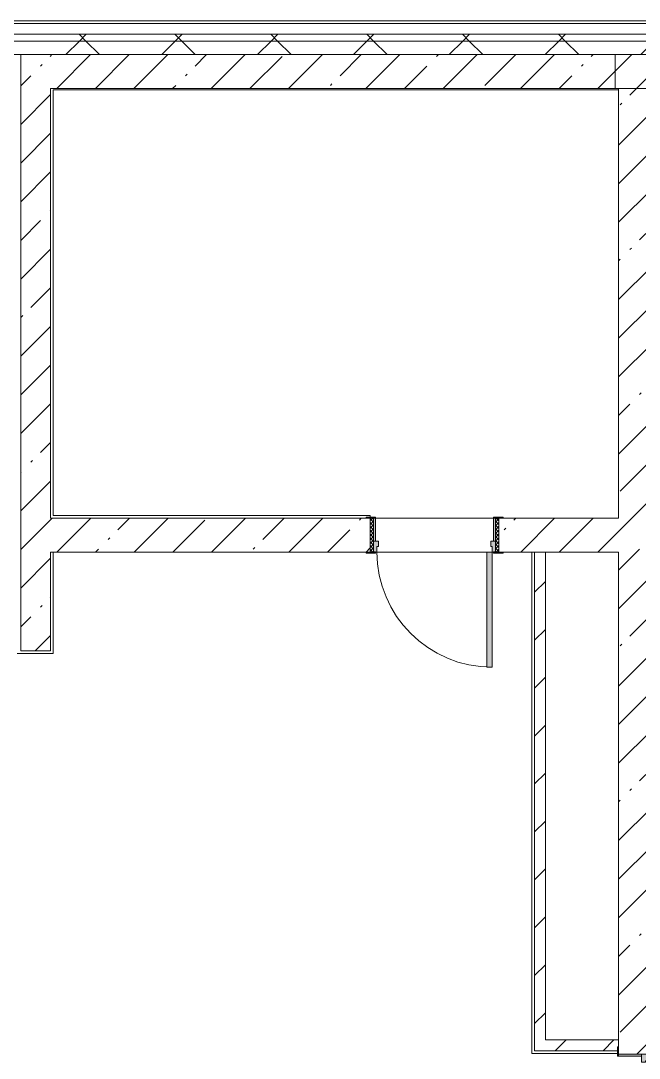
# Model space of a CAD drawing. Header units: millimetres. Extents: x 2623 to 211276, y -8553 to 29000.
# Drawn here: x 169016 to 173579, y 19695 to 27350 of the extents above; entities that cross this region are included whole.
import ezdxf

# ---------------------------------------------------------------- set-up
doc = ezdxf.new("R2010")
doc.units = ezdxf.units.MM
for name, color, linetype, lineweight, true_color in [('A-DOOR-3', 7, 'Continuous', 5, 0xaaaaaa), ('A-DOOR-4', 7, 'Continuous', 5, 0xe2e2e2), ('A-DOOR-FRAM-3', 7, 'Continuous', 5, 0xe2e2e2), ('A-DOOR-FRAM-4', 7, 'Continuous', 5, 0xaaaaaa), ('A-FLOR-3', 7, 'Continuous', 5, 0xaaaaaa)]:
    doc.layers.add(name, color=color, linetype=linetype, lineweight=lineweight, true_color=true_color)
for name, color, linetype, lineweight in [('A-WALL', 7, 'Continuous', 9), ('A-WALL-3', 7, 'Continuous', 5), ('I-WALL-3', 7, 'Continuous', 5)]:
    doc.layers.add(name, color=color, linetype=linetype, lineweight=lineweight)
pattern_1 = [(45, (84266.1, 0), (-353.5534, 353.5534), []), (135, (84266.1, 0), (-353.5534, -353.5534), [])]
pattern_2 = [(45, (84266.1, 0), (-285.1231, 285.1231), []), (45, (84551.2, 0), (-285.1231, 285.1231), [504.031, -100.806, 16.764, -84.042])]
pattern_3 = [(45, (84266.1, 0), (-176.7767, 176.7767), [])]

# ---------------------------------------------------------------- blocks, each defined once
blk = doc.blocks.new('110_Дверь_СКБ_2Ст - Д-1_л_Лестничная клетка EIS60 2-32359692-3_1_1_птичка')
at = {"layer": 'A-DOOR-4'}
for points in [[(662.5, 125), (662.5, 1025), (612.5, 1025), (612.5, 125)], [(-587.5, 525), (-637.5, 525), (-637.5, 125), (-587.5, 125)], [(712.5, -125), (712.5, 45), (697.5, 45), (697.5, -125)]]:
    blk.add_hatch(color=256, dxfattribs=at).paths.add_polyline_path(points)
h = blk.add_hatch(color=256, dxfattribs=at)
h.paths.add_polyline_path([(712.5, 125), (662.5, 125), (662.5, 75), (652.5, 75), (652.5, 45), (712.5, 45)])
h.paths.add_polyline_path([(-627.5, 45), (-627.5, 75), (-637.5, 75), (-637.5, 125), (-687.5, 125), (-687.5, 45)])
at = {"layer": 'A-DOOR-FRAM-3'}
for points in [[(-672.5, 125), (-672.5, 133), (-742.5, 133), (-742.5, 125)], [(767.5, 125), (767.5, 133), (697.5, 133), (697.5, 125)], [(-672.5, -125), (-672.5, 45), (-687.5, 45), (-687.5, -125)], [(-672.5, -133), (-672.5, -125), (-742.5, -125), (-742.5, -133)], [(767.5, -133), (767.5, -125), (697.5, -125), (697.5, -133)]]:
    blk.add_hatch(color=256, dxfattribs=at).paths.add_polyline_path(points)
at = {"layer": 'A-DOOR-3'}
for p, q in [((662.5, 1025), (612.5, 1025)), ((612.5, 1025), (612.5, 125)), ((662.5, 125), (662.5, 1025)), ((-637.5, 525), (-637.5, 125)), ((-587.5, 525), (-637.5, 525)), ((-587.5, 125), (-587.5, 525)), ((-637.5, 125), (-587.5, 125)), ((612.5, 125), (662.5, 125))]:
    blk.add_line(p, q, dxfattribs=at)
for centre, radius, start, end in [((662.5, 125), 900, 90, 180), ((-637.5, 125), 400, 360, 90)]:
    blk.add_arc(centre, radius, start, end, dxfattribs=at)
at = {"layer": 'A-DOOR-FRAM-4'}
for p, q in [((-672.5, 133), (-742.5, 133)), ((-742.5, 133), (-742.5, 125)), ((-742.5, 125), (-672.5, 125)), ((-637.5, 125), (-687.5, 125)), ((-687.5, 125), (-687.5, 45)), ((-672.5, 125), (-672.5, 133)), ((-637.5, 75), (-637.5, 125)), ((662.5, 125), (662.5, 75)), ((712.5, 125), (662.5, 125)), ((767.5, 133), (697.5, 133)), ((697.5, 133), (697.5, 125)), ((697.5, 125), (767.5, 125)), ((712.5, 45), (712.5, 125)), ((767.5, 125), (767.5, 133)), ((-687.5, 45), (-627.5, 45)), ((-672.5, 45), (-687.5, 45)), ((-687.5, 45), (-687.5, -125)), ((-672.5, -125), (-672.5, 45)), ((-627.5, 75), (-637.5, 75)), ((-627.5, 45), (-627.5, 75)), ((662.5, 75), (652.5, 75)), ((652.5, 75), (652.5, 45)), ((652.5, 45), (712.5, 45)), ((712.5, 45), (697.5, 45)), ((697.5, 45), (697.5, -125)), ((712.5, -125), (712.5, 45)), ((-672.5, -125), (-742.5, -125)), ((-742.5, -125), (-742.5, -133)), ((-742.5, -133), (-672.5, -133)), ((-687.5, -125), (-672.5, -125)), ((-672.5, -133), (-672.5, -125)), ((697.5, -125), (712.5, -125)), ((767.5, -125), (697.5, -125)), ((697.5, -125), (697.5, -133)), ((697.5, -133), (767.5, -133)), ((767.5, -133), (767.5, -125))]:
    blk.add_line(p, q, dxfattribs=at)
blk = doc.blocks.new('110_Дверь_СКБ_1Ст_Внутренняя1 - Д-8а 950x2100h _книгохранилище_ огнестойкая дверь_-32656878-3_1_1_птичка')
at = {"layer": 'A-DOOR-3'}
h = blk.add_hatch(dxfattribs=at)
h.set_pattern_fill('FP_153', color=256, style=0, pattern_type=2)
h.set_pattern_definition([(225, (1826.41, -189.685), (-14.14214, 14.14214), []), (135, (1826.41, -189.685), (14.14214, 14.14214), [])])
h.paths.add_polyline_path([(487.5, -125), (487.5, 125), (462.5, 125), (462.5, -125)])
at = {"layer": 'A-DOOR-4'}
h = blk.add_hatch(color=256, dxfattribs=at)
h.paths.add_polyline_path([(462.5, -125), (462.5, -45), (427.5, -45), (427.5, -85), (437.5, -85), (437.5, -125)])
h.paths.add_polyline_path([(-437.5, -125), (-412.5, -125), (-412.5, -85), (-402.5, -85), (-402.5, -45), (-437.5, -45)])
at = {"layer": 'A-DOOR-FRAM-3'}
for points in [[(-422.5, 125), (-422.5, 133), (-492.5, 133), (-492.5, 125)], [(-422.5, -45), (-422.5, 125), (-437.5, 125), (-437.5, -45)], [(517.5, 125), (517.5, 133), (447.5, 133), (447.5, 125)], [(462.5, -45), (462.5, 125), (447.5, 125), (447.5, -45)], [(-422.5, -133), (-422.5, -125), (-492.5, -125), (-492.5, -133)], [(437.5, -975), (437.5, -125), (397.5, -125), (397.5, -975)], [(517.5, -133), (517.5, -125), (447.5, -125), (447.5, -133)]]:
    blk.add_hatch(color=256, dxfattribs=at).paths.add_polyline_path(points)
at = {"layer": 'A-DOOR-FRAM-4'}
h = blk.add_hatch(dxfattribs=at)
h.set_pattern_fill('FP_154', color=256, style=0, pattern_type=2)
h.set_pattern_definition([(315, (-296.384, -189.685), (-14.1421, -14.1421), []), (225, (-296.384, -189.685), (-14.1421, 14.1421), [])])
h.paths.add_polyline_path([(-437.5, -125), (-437.5, 125), (-462.5, 125), (-462.5, -125)])
at = {"layer": 'A-DOOR-3'}
for p, q in [((397.5, -125), (437.5, -125)), ((397.5, -975), (397.5, -125)), ((437.5, -125), (437.5, -975)), ((437.5, -975), (397.5, -975))]:
    blk.add_line(p, q, dxfattribs=at)
blk.add_arc((437.5, -125), 850, 180, 270, dxfattribs=at)
at = {"layer": 'A-DOOR-FRAM-4'}
for p, q in [((-492.5, 133), (-422.5, 133)), ((-492.5, 125), (-492.5, 133)), ((-422.5, 125), (-492.5, 125)), ((-462.5, 125), (-437.5, 125)), ((-462.5, -125), (-462.5, 125)), ((-437.5, 125), (-437.5, -125)), ((-437.5, 125), (-422.5, 125)), ((-437.5, -45), (-437.5, 125)), ((-422.5, 133), (-422.5, 125)), ((-422.5, 125), (-422.5, -45)), ((447.5, 125), (447.5, 133)), ((447.5, 133), (517.5, 133)), ((447.5, -45), (447.5, 125)), ((447.5, 125), (462.5, 125)), ((517.5, 125), (447.5, 125)), ((462.5, -125), (462.5, 125)), ((462.5, 125), (487.5, 125)), ((462.5, 125), (462.5, -45)), ((487.5, 125), (487.5, -125)), ((517.5, 133), (517.5, 125)), ((-437.5, -45), (-402.5, -45)), ((-437.5, -125), (-437.5, -45)), ((-422.5, -45), (-437.5, -45)), ((-402.5, -45), (-402.5, -85)), ((427.5, -45), (462.5, -45)), ((427.5, -85), (427.5, -45)), ((462.5, -45), (447.5, -45)), ((462.5, -45), (462.5, -125)), ((-492.5, -125), (-422.5, -125)), ((-492.5, -133), (-492.5, -125)), ((-422.5, -133), (-492.5, -133)), ((-437.5, -125), (-462.5, -125)), ((-437.5, -124), (-422.5, -124)), ((-437.5, -125), (-437.5, -124)), ((-412.5, -125), (-437.5, -125)), ((-422.5, -125), (-437.5, -125)), ((-422.5, -124), (-422.5, -125)), ((-422.5, -125), (-422.5, -133)), ((-412.5, -85), (-412.5, -125)), ((-402.5, -85), (-412.5, -85)), ((437.5, -85), (427.5, -85)), ((437.5, -125), (437.5, -85)), ((462.5, -125), (437.5, -125)), ((447.5, -125), (447.5, -124)), ((447.5, -124), (462.5, -124)), ((462.5, -125), (447.5, -125)), ((447.5, -133), (447.5, -125)), ((447.5, -125), (517.5, -125)), ((517.5, -133), (447.5, -133)), ((462.5, -124), (462.5, -125)), ((487.5, -125), (462.5, -125)), ((517.5, -125), (517.5, -133))]:
    blk.add_line(p, q, dxfattribs=at)

msp = doc.modelspace()

# ---------------------------------------------------------------- hatches: boundary and pattern name
at = {"layer": 'A-WALL-3'}
h = msp.add_hatch(dxfattribs=at)
h.set_pattern_fill('FP_71', color=256, style=0, pattern_type=2)
h.set_pattern_definition(pattern_1)
h.paths.add_polyline_path([(177426.1, 27200), (177476.1, 27200), (177476.1, 27250), (164616.1, 27250), (164616.1, 27200), (176558.7, 27200)])
h.paths.add_polyline_path([(160616.1, 27200), (161516.1, 27200), (161516.1, 27250), (160616.1, 27250)])
h.paths.add_polyline_path([(155076.1, 27200), (155076.1, 27250), (153876.1, 27250), (153876.1, 27200), (154185.8, 27200)])
h.paths.add_polyline_path([(150457, 27200), (151376.1, 27200), (151376.1, 27250), (147126.1, 27250), (147126.1, 27200), (148592.6, 27200)])
h.paths.add_polyline_path([(157176.1, 27200), (158516.1, 27200), (158516.1, 27250), (157176.1, 27250)])
h.paths.add_polyline_path([(145796, 27200), (146226.1, 27200), (146226.1, 27250), (144126.1, 27250), (144126.1, 27200), (144863.8, 27200)])
h.paths.add_polyline_path([(142999.4, 27200), (143226.1, 27200), (143226.1, 27250), (142126.1, 27250), (142126.1, 27200)])
h.paths.add_polyline_path([(138338.4, 27200), (139026.1, 27200), (139026.1, 27250), (137526.1, 27250), (137526.1, 27200)])
h.paths.add_polyline_path([(134609.6, 27200), (135026.1, 27200), (135026.1, 27250), (133926.4, 27250), (133926.4, 27200)])
h.paths.add_polyline_path([(132745.1, 27200), (133026.4, 27200), (133026.4, 27250), (131926.1, 27250), (131926.1, 27200)])
h.paths.add_polyline_path([(126326.1, 27200), (128826.1, 27200), (128826.1, 27250), (126326.1, 27250)])
h = msp.add_hatch(dxfattribs=at)
h.set_pattern_fill('FP_71', color=256, style=0, pattern_type=2)
h.set_pattern_definition(pattern_1)
h.paths.add_polyline_path([(177326.1, 27100), (177426.1, 27100), (177426.1, 27200), (164616.1, 27200), (164616.1, 27100), (176558.7, 27100)])
h.paths.add_polyline_path([(155076.1, 27100), (155076.1, 27200), (153876.1, 27200), (153876.1, 27100), (154185.8, 27100)])
h.paths.add_polyline_path([(158516.1, 27100), (158516.1, 27200), (157176.1, 27200), (157176.1, 27100), (157914.7, 27100)])
h.paths.add_polyline_path([(160616.1, 27100), (161516.1, 27100), (161516.1, 27200), (160616.1, 27200)])
h.paths.add_polyline_path([(151376.1, 27100), (151376.1, 27200), (147126.1, 27200), (147126.1, 27100), (150457, 27100)])
h.paths.add_polyline_path([(144126.1, 27100), (146226.1, 27100), (146226.1, 27200), (144126.1, 27200)])
h.paths.add_polyline_path([(143226.1, 27100), (143226.1, 27200), (142126.1, 27200), (142126.1, 27100), (142999.4, 27100)])
h.paths.add_polyline_path([(138338.4, 27100), (139026.1, 27100), (139026.1, 27200), (137526.1, 27200), (137526.1, 27100)])
h.paths.add_polyline_path([(134609.6, 27100), (135026.1, 27100), (135026.1, 27200), (133926.4, 27200), (133926.4, 27100)])
h.paths.add_polyline_path([(132745.1, 27100), (133026.4, 27100), (133026.4, 27200), (131926.1, 27200), (131926.1, 27100)])
h.paths.add_polyline_path([(128084.1, 27100), (128826.1, 27100), (128826.1, 27200), (126426.1, 27200), (126426.1, 27100), (127026.1, 27100)])
at = {"layer": 'I-WALL-3'}
h = msp.add_hatch(dxfattribs=at)
h.set_pattern_fill('FP_67', color=256, style=0, pattern_type=2)
h.set_pattern_definition(pattern_2)
h.paths.add_polyline_path([(173426.1, 26850), (173426.1, 27100), (169016.1, 27100), (169016.1, 26850), (170965.5, 26850)])
h = msp.add_hatch(dxfattribs=at)
h.set_pattern_fill('FP_67', color=256, style=0, pattern_type=2)
h.set_pattern_definition(pattern_2)
h.paths.add_polyline_path([(177076.1, 26850), (177076.1, 27100), (173401.1, 27100), (173401.1, 26850), (176558.7, 26850)])
h = msp.add_hatch(dxfattribs=at)
h.set_pattern_fill('FP_67', color=256, style=0, pattern_type=2)
h.set_pattern_definition(pattern_2)
h.paths.add_polyline_path([(173426.1, 17270), (173676.1, 17270), (173676.1, 18325), (173426.1, 18325), (173426.1, 18162.4)])
h.paths.add_polyline_path([(173426.1, 19725), (173676.1, 19725), (173676.1, 27100), (173426.1, 27100), (173426.1, 19750)])
h = msp.add_hatch(dxfattribs=at)
h.set_pattern_fill('FP_67', color=256, style=0, pattern_type=2)
h.set_pattern_definition(pattern_2)
h.paths.add_polyline_path([(169016.1, 22700), (169236.1, 22700), (169236.1, 26850), (169016.1, 26850), (169016.1, 22790)])
h = msp.add_hatch(dxfattribs=at)
h.set_pattern_fill('FP_67', color=256, style=0, pattern_type=2)
h.set_pattern_definition(pattern_2)
h.paths.add_polyline_path([(172829.9, 23430), (173426.1, 23430), (173426.1, 23680), (172544.1, 23680), (172544.1, 23430), (172806.1, 23430)])
h.paths.add_polyline_path([(170965.5, 23430), (171594.1, 23430), (171594.1, 23680), (169236.1, 23680), (169236.1, 23430)])
h = msp.add_hatch(dxfattribs=at)
h.set_pattern_fill('FP_72', color=256, style=0, pattern_type=2)
h.set_pattern_definition(pattern_3)
h.paths.add_polyline_path([(172886.1, 19750), (172886.1, 23430), (172806.1, 23430), (172806.1, 19750), (172829.9, 19750)])
h = msp.add_hatch(dxfattribs=at)
h.set_pattern_fill('FP_72', color=256, style=0, pattern_type=2)
h.set_pattern_definition(pattern_3)
h.paths.add_polyline_path([(172886.1, 19750), (173418.1, 19750), (173418.1, 19780), (173426.1, 19780), (173426.1, 19830), (172886.1, 19830)])

# ---------------------------------------------------------------- linework, layer by layer
at = {"layer": 'A-FLOR-3'}
for p, q in [((173426.1, 26840), (169254.1, 26840)), ((169254.1, 26840), (169254.1, 23700)), ((169254.1, 23700), (171594.1, 23700)), ((171594.1, 23700), (171594.1, 23688)), ((169256.1, 23430), (169256.1, 22680)), ((172786.1, 19730), (172786.1, 23430)), ((169256.1, 22680), (168990.7, 22680)), ((173418.1, 19730), (172786.1, 19730))]:
    msp.add_line(p, q, dxfattribs=at)
at = {"layer": 'A-WALL'}
for p, q in [((177556.1, 27330), (164616.1, 27330)), ((177476.1, 27250), (164616.1, 27250)), ((177426.1, 27200), (164616.1, 27200)), ((172886.1, 23430), (172806.1, 23430)), ((173426.1, 19780), (173426.1, 19830))]:
    msp.add_line(p, q, dxfattribs=at)
at = {"layer": 'A-WALL-3'}
for p, q in [((177576.1, 27350), (153876.1, 27350)), ((177076.1, 27100), (153876.1, 27100))]:
    msp.add_line(p, q, dxfattribs=at)
at = {"layer": 'I-WALL-3'}
for p, q in [((169016.1, 27100), (169016.1, 22700)), ((173426.1, 27100), (169016.1, 27100)), ((177076.1, 27100), (173401.1, 27100)), ((173401.1, 27100), (173401.1, 26850)), ((169236.1, 23680), (169236.1, 26850)), ((169236.1, 26850), (173426.1, 26850)), ((173401.1, 26850), (177076.1, 26850)), ((173426.1, 26850), (173426.1, 23680)), ((171564.1, 23680), (169236.1, 23680)), ((171634.1, 23680), (172504.1, 23680)), ((173426.1, 23680), (172574.1, 23680)), ((169236.1, 22700), (169236.1, 23430)), ((169236.1, 23430), (171564.1, 23430)), ((172454.1, 23430), (171644.1, 23430)), ((172574.1, 23430), (172806.1, 23430)), ((172806.1, 23430), (172806.1, 19750)), ((172886.1, 19830), (172886.1, 23430)), ((172886.1, 23430), (173426.1, 23430)), ((173426.1, 23430), (173426.1, 19830)), ((169016.1, 22700), (169236.1, 22700)), ((173426.1, 19830), (172886.1, 19830)), ((172806.1, 19750), (173418.1, 19750))]:
    msp.add_line(p, q, dxfattribs=at)

# ---------------------------------------------------------------- block references
at = {"layer": 'A-DOOR-3'}
msp.add_blockref('110_Дверь_СКБ_1Ст_Внутренняя1 - Д-8а 950x2100h _книгохранилище_ огнестойкая дверь_-32656878-3_1_1_птичка', (172056.6, 23555), dxfattribs=at)
at = {"layer": 'A-DOOR-3', "rotation": 269.9999999999998}
msp.add_blockref('110_Дверь_СКБ_2Ст - Д-1_л_Лестничная клетка EIS60 2-32359692-3_1_1_птичка', (173551.1, 19037.5), dxfattribs=at)

doc.saveas('drawing.dxf')
